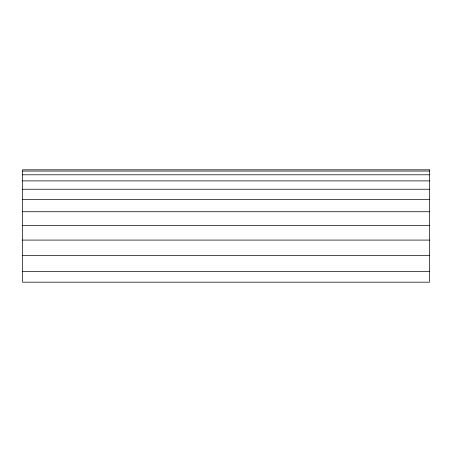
<?xml version="1.0" encoding="UTF-8"?>
<svg xmlns="http://www.w3.org/2000/svg" width="452" height="452" viewBox="0 0 452 452"><rect width="100%" height="100%" fill="white"/><g stroke="black" fill="none" stroke-linecap="round" stroke-linejoin="round"><path stroke-width="0.68" d="M22.6 171.065L429.4 171.065M22.6 174.788L429.4 174.788M22.6 180.896L429.4 180.896M22.6 189.235L429.4 189.235M22.6 199.598L429.4 199.598M22.6 211.734L429.4 211.734M22.6 225.339L429.4 225.339M22.6 240.085L429.4 240.085M22.6 255.6L429.4 255.6M22.6 271.511L429.4 271.511M429.4 169.811L22.6 169.811L22.6 282.189L429.4 282.189L429.4 169.811"/></g></svg>
